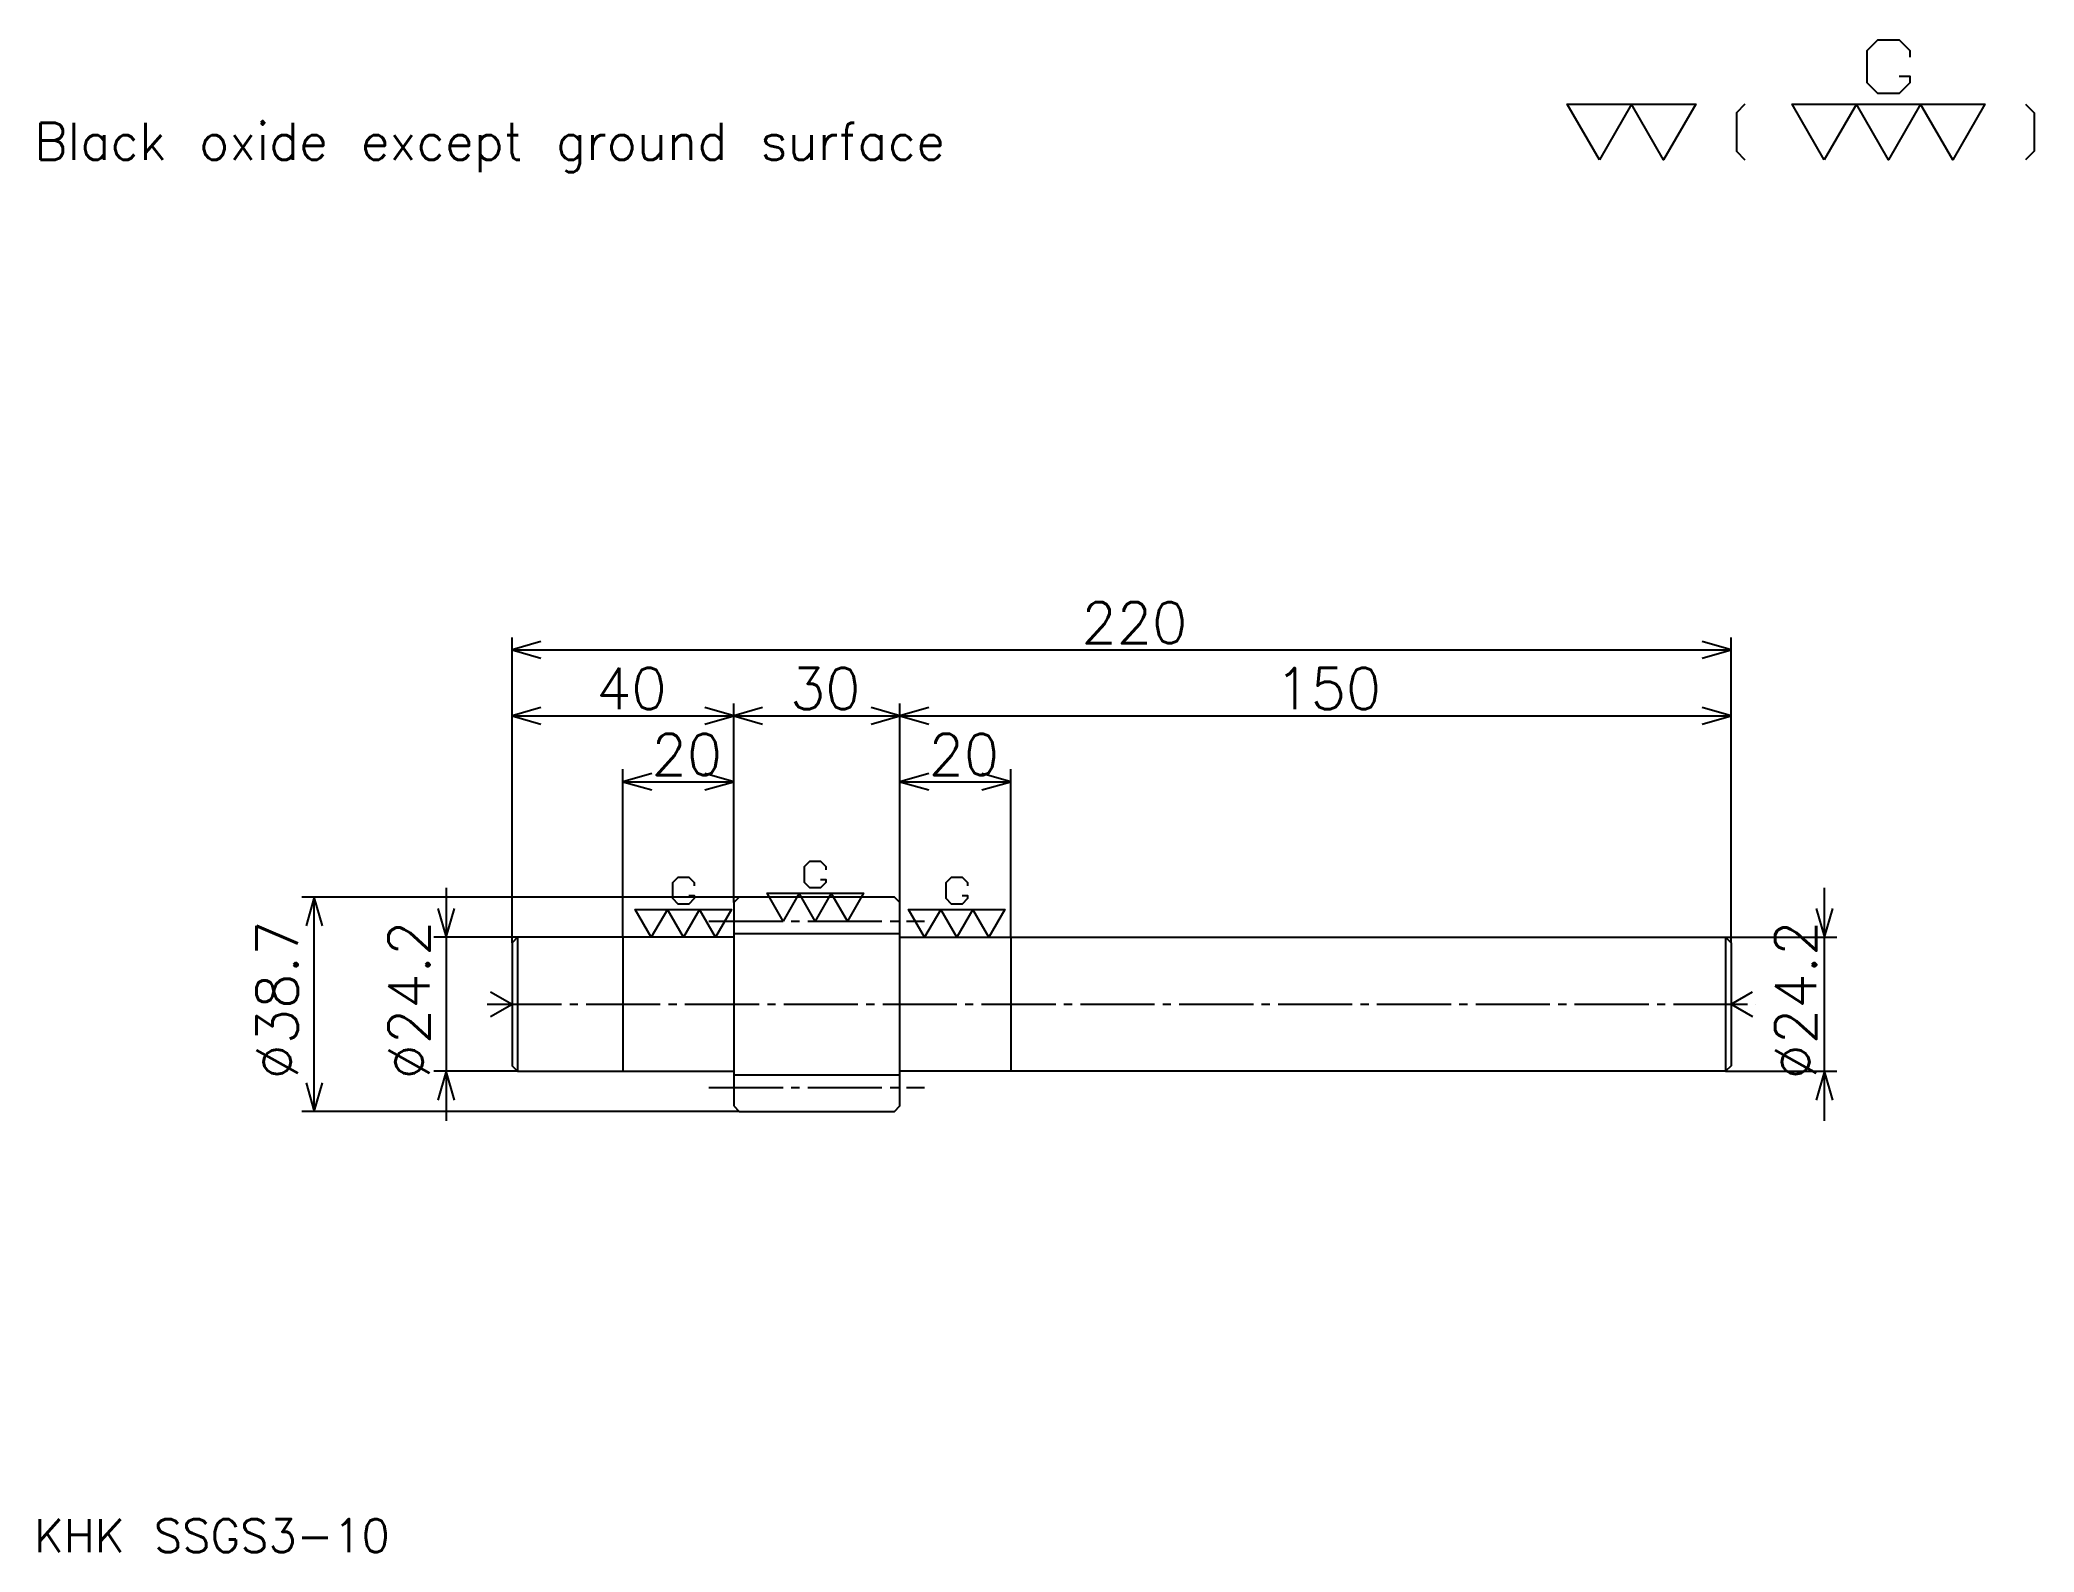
# Model space of a CAD drawing. Extents: x 16 to 376, y 16 to 289.
import ezdxf

# ---------------------------------------------------------------- set-up
doc = ezdxf.new("R2010")
doc.units = 0
doc.linetypes.add('DASHDOT', pattern=[17.837836, 13.378378, -1.486486, 1.486486, -1.486486])
doc.layers.get('0').update_dxf_attribs({"linetype": 'CONTINUOUS'})
doc.layers.add('DASHDOT', color=6, linetype='DASHDOT')
doc.styles.add('KANJI', font='TXT', dxfattribs={"bigfont": 'BIGFONT'})

msp = doc.modelspace()

# ---------------------------------------------------------------- linework, layer by layer
at = {"color": 5}
for p, q in [((101.08107, 134.552704), (101.08107, 181.377029)), ((101.08107, 134.552704), (101.08107, 181.377029)), ((321.081055, 134.552704), (321.081055, 181.377029)), ((321.081055, 134.552704), (321.081055, 181.377029)), ((101.08107, 179.147308), (321.081055, 179.147308)), ((101.08107, 179.147308), (321.081055, 179.147308)), ((141.08107, 134.552704), (141.08107, 169.485138)), ((171.08107, 134.552704), (171.08107, 169.485138)), ((101.08107, 167.255402), (141.08107, 167.255402)), ((141.08107, 167.255402), (171.08107, 167.255402)), ((171.08107, 167.255402), (321.081055, 167.255402)), ((121.08107, 134.552704), (121.08107, 157.593246)), ((121.08107, 155.363525), (141.08107, 155.363525)), ((171.08107, 155.363525), (191.08107, 155.363525)), ((191.08107, 134.552704), (191.08107, 157.593246)), ((101.08107, 134.552704), (63.175667, 134.552704)), ((65.405396, 95.852707), (65.405396, 134.552704)), ((89.189178, 136.221619), (89.189178, 94.183784)), ((101.08107, 126.302704), (101.08107, 134.552704)), ((142.08107, 134.552704), (101.08107, 134.552704)), ((121.08107, 127.302704), (121.08107, 134.552704)), ((141.08107, 133.552704), (141.08107, 134.552704)), ((171.08107, 133.552704), (171.08107, 134.552704)), ((191.08107, 127.302704), (191.08107, 134.552704)), ((321.081055, 126.302704), (321.081055, 134.552704)), ((337.918884, 94.183784), (337.918884, 136.221619)), ((101.08107, 127.302704), (86.95945, 127.302704)), ((102.08107, 127.302704), (101.08107, 127.302704)), ((320.081055, 127.302704), (340.148621, 127.302704)), ((101.08107, 103.102707), (86.95945, 103.102707)), ((102.08107, 103.102707), (101.08107, 103.102707)), ((320.081055, 103.102707), (340.148621, 103.102707)), ((101.08107, 95.852707), (63.175667, 95.852707)), ((142.08107, 95.852707), (101.08107, 95.852707))]:
    msp.add_line(p, q, dxfattribs=at)
at = {"color": 4}
for p, q in [((102.08107, 127.302704), (102.08107, 103.102707)), ((121.08107, 127.302704), (121.08107, 103.102707)), ((141.08107, 127.952705), (171.08107, 127.952705)), ((191.08107, 127.302704), (191.08107, 103.102707)), ((320.081055, 127.302704), (320.081055, 103.102707)), ((141.08107, 102.452705), (171.08107, 102.452705))]:
    msp.add_line(p, q, dxfattribs=at)
at = {"color": 7}
for p, q in [((97.219177, 117.432434), (101.08107, 115.202705)), ((97.219177, 112.972977), (101.08107, 115.202705)), ((321.081055, 115.202705), (324.942963, 117.432434)), ((321.081055, 115.202705), (324.942963, 112.972977))]:
    msp.add_line(p, q, dxfattribs=at)
for points in [[(351.405396, 282.640533), (353.33783, 282.640533), (353.33783, 281.481079), (351.405396, 279.548645), (347.540558, 279.548645), (345.608124, 281.481079), (345.608124, 287.278381), (347.540558, 289.210815), (351.405396, 289.210815), (353.33783, 287.278381), (353.33783, 286.118927)], [(297.297302, 267.567566), (291.5, 277.616211), (314.689209, 277.616211), (308.891907, 267.567566), (303.094604, 277.616211), (297.297302, 267.567566)], [(323.578369, 277.616211), (322.03244, 276.070282), (322.03244, 269.113525), (323.578369, 267.567566)], [(337.878387, 267.567566), (332.081085, 277.616211), (366.864868, 277.616211), (361.067566, 267.567566), (355.270264, 277.616211), (349.472961, 267.567566), (343.67569, 277.616211), (337.878387, 267.567566)], [(374.20813, 277.616211), (375.754059, 276.070282), (375.754059, 269.113525), (374.20813, 267.567566)], [(156.763504, 137.739197), (157.729721, 137.739197), (157.729721, 137.159454), (156.763504, 136.193237), (154.83107, 136.193237), (153.864853, 137.159454), (153.864853, 140.058105), (154.83107, 141.024323), (156.763504, 141.024323), (157.729721, 140.058105), (157.729721, 139.478378)], [(132.979721, 134.839188), (133.945938, 134.839188), (133.945938, 134.25946), (132.979721, 133.293243), (131.047287, 133.293243), (130.08107, 134.25946), (130.08107, 137.158112), (131.047287, 138.124329), (132.979721, 138.124329), (133.945938, 137.158112), (133.945938, 136.578384)], [(182.304047, 134.839188), (183.270264, 134.839188), (183.270264, 134.25946), (182.304047, 133.293243), (180.371613, 133.293243), (179.405396, 134.25946), (179.405396, 137.158112), (180.371613, 138.124329), (182.304047, 138.124329), (183.270264, 137.158112), (183.270264, 136.578384)], [(149.999985, 130.202698), (147.101349, 135.227036), (164.493225, 135.227036), (161.594574, 130.202698), (158.695938, 135.227036), (155.797287, 130.202698), (152.898636, 135.227036), (149.999985, 130.202698)], [(126.216202, 127.302704), (123.317558, 132.327026), (140.709442, 132.327026), (137.810791, 127.302704), (134.912155, 132.327026), (132.013504, 127.302704), (129.114853, 132.327026), (126.216202, 127.302704)], [(175.540527, 127.302704), (172.641876, 132.327026), (190.033768, 132.327026), (187.135132, 127.302704), (184.236481, 132.327026), (181.33783, 127.302704), (178.439178, 132.327026), (175.540527, 127.302704)]]:
    msp.add_lwpolyline(points, dxfattribs=at)
at = {"color": 5}
for points in [[(106.283775, 180.633789), (101.08107, 179.147308), (106.283775, 177.660812)], [(106.283775, 180.633789), (101.08107, 179.147308), (106.283775, 177.660812)], [(315.878357, 177.660812), (321.081055, 179.147308), (315.878357, 180.633789)], [(315.878357, 177.660812), (321.081055, 179.147308), (315.878357, 180.633789)], [(106.283775, 168.741898), (101.08107, 167.255402), (106.283775, 165.768921)], [(135.878372, 165.768921), (141.08107, 167.255402), (135.878372, 168.741898)], [(146.283768, 168.741898), (141.08107, 167.255402), (146.283768, 165.768921)], [(165.878357, 165.768921), (171.08107, 167.255402), (165.878357, 168.741898)], [(176.283783, 168.741898), (171.08107, 167.255402), (176.283783, 165.768921)], [(315.878357, 165.768921), (321.081055, 167.255402), (315.878357, 168.741898)], [(126.283768, 156.850006), (121.08107, 155.363525), (126.283768, 153.877029)], [(135.878372, 153.877029), (141.08107, 155.363525), (135.878372, 156.850006)], [(176.283783, 156.850006), (171.08107, 155.363525), (176.283783, 153.877029)], [(185.878357, 153.877029), (191.08107, 155.363525), (185.878357, 156.850006)], [(66.891884, 129.350006), (65.405396, 134.552704), (63.918907, 129.350006)], [(87.70269, 132.505402), (89.189178, 127.302704), (90.675667, 132.505402)], [(336.432434, 132.505402), (337.918884, 127.302704), (339.405396, 132.505402)], [(63.918907, 101.055405), (65.405396, 95.852707), (66.891884, 101.055405)], [(90.675667, 97.900002), (89.189178, 103.102707), (87.70269, 97.900002)], [(339.405396, 97.900002), (337.918884, 103.102707), (336.432434, 97.900002)]]:
    msp.add_lwpolyline(points, dxfattribs=at)
at = {"color": 4}
for points in [[(141.08107, 96.852707), (142.08107, 95.852707), (170.08107, 95.852707), (171.08107, 96.852707), (171.08107, 133.552704), (170.08107, 134.552704), (142.08107, 134.552704), (141.08107, 133.552704), (141.08107, 96.852707)], [(141.08107, 127.302704), (102.08107, 127.302704), (101.08107, 126.302704), (101.08107, 104.102707), (102.08107, 103.102707), (141.08107, 103.102707)], [(171.08107, 127.302704), (320.081055, 127.302704), (321.081055, 126.302704), (321.081055, 104.102707), (320.081055, 103.102707), (171.08107, 103.102707)]]:
    msp.add_lwpolyline(points, dxfattribs=at)
at = {"layer": 'DASHDOT', "color": 7}
for p, q in [((136.621613, 130.202698), (175.540527, 130.202698)), ((96.621613, 115.202705), (325.540527, 115.202705)), ((136.621613, 100.202705), (175.540527, 100.202705))]:
    msp.add_line(p, q, dxfattribs=at)

# ---------------------------------------------------------------- texts
at = {"color": 7, "style": 'KANJI'}
for s, height, p in [('Black oxide except ground surface', 6.689189, (14.864865, 267.567566)), ('220', 7.432432, (203.834442, 180.336487)), ('220', 7.432432, (203.834442, 180.336487)), ('40', 7.432432, (116.249985, 168.444595)), ('30', 7.432432, (151.249985, 168.444595)), ('150', 7.432432, (238.834457, 168.444595)), ('20', 7.432432, (126.249985, 156.552704)), ('20', 7.432432, (176.25, 156.552704)), ('KHK SSGS3-10', 5.945946, (14.864865, 16.351351))]:
    msp.add_text(s, height=height, dxfattribs=at).set_placement(p)
for s, p in [('%%c38.7', (62.432423, 101.638519)), ('%%c24.2', (86.216202, 101.638519)), ('%%c24.2', (336.432434, 101.638519))]:
    msp.add_text(s, height=7.432432, rotation=90, dxfattribs=at).set_placement(p)

doc.saveas('drawing.dxf')
